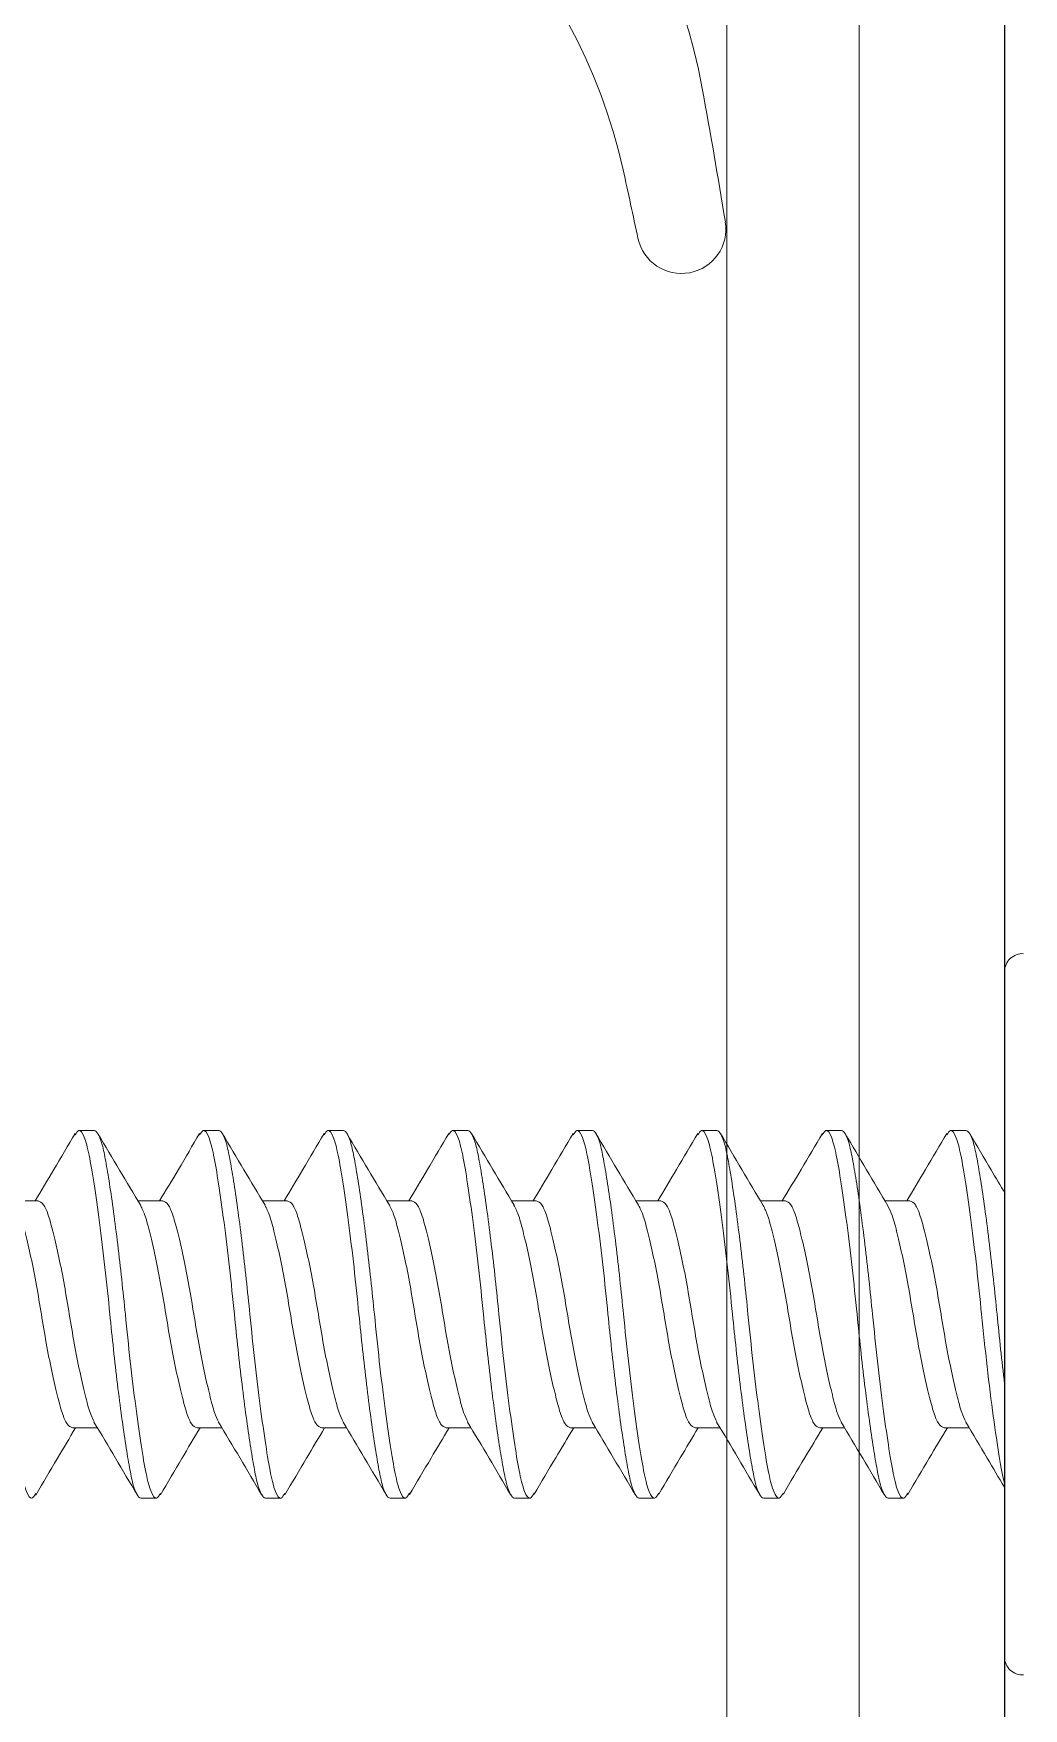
# Model space of a CAD drawing. Header units: inches. Extents: x -154 to 13, y 2 to 55.
# Drawn here: x -118.978 to -118.536, y 31.22 to 31.968 of the extents above; entities that cross this region are included whole.
import ezdxf

# ---------------------------------------------------------------- set-up
doc = ezdxf.new("R2010")
doc.units = ezdxf.units.IN
doc.header["$LTSCALE"] = 2
doc.header["$MEASUREMENT"] = 0
doc.layers.get('0').update_dxf_attribs({"linetype": 'CONTINUOUS'})
doc.layers.add('VELUX_Skylight', color=7, linetype='CONTINUOUS')

msp = doc.modelspace()

# ---------------------------------------------------------------- linework, layer by layer
at = {"color": 7, "lineweight": 0}
msp.add_line((-118.54471, 31.24323), (-118.54471, 31.54923), dxfattribs=at)
for centre, start, end in [((-118.53671, 31.54923), 87, 180), ((-118.53671, 31.24323), 180, 273)]:
    msp.add_arc(centre, 0.008, start, end, dxfattribs=at)
for points, knots in [([(-118.95941, 31.47696), (-118.96257, 31.47159), (-118.96849, 31.46154), (-118.97447, 31.45154), (-118.97726, 31.44688)], [0, 0, 0, 0, 0.533668, 1, 1, 1, 1]), ([(-118.95941, 31.4763), (-118.95887, 31.47717), (-118.95752, 31.47933), (-118.95533, 31.47618), (-118.95316, 31.46807), (-118.95098, 31.45496), (-118.94853, 31.43772), (-118.94608, 31.41758), (-118.94461, 31.40326), (-118.9439, 31.39623)], [0, 0, 0, 0, 0.10167, 0.254048, 0.401114, 0.548179, 0.700557, 0.852935, 1, 1, 1, 1]), ([(-118.95089, 31.47823), (-118.94965, 31.47823), (-118.94841, 31.47595), (-118.94676, 31.46983), (-118.94627, 31.46741), (-118.94522, 31.46164), (-118.94465, 31.45828), (-118.94289, 31.44688), (-118.94161, 31.43751), (-118.93917, 31.41728), (-118.938, 31.40648), (-118.937, 31.39623)], [0, 0, 0, 0, 0.25, 0.25, 0.375, 0.375, 0.5, 0.5, 0.75, 0.75, 1, 1, 1, 1]), ([(-118.90385, 31.47697), (-118.90701, 31.4716), (-118.91293, 31.46154), (-118.91891, 31.45154), (-118.9217, 31.44688)], [0, 0, 0, 0, 0.533693, 1, 1, 1, 1]), ([(-118.90385, 31.47631), (-118.90331, 31.47717), (-118.90196, 31.47933), (-118.89977, 31.47618), (-118.8976, 31.46807), (-118.89542, 31.45496), (-118.89297, 31.43772), (-118.89052, 31.41758), (-118.88905, 31.40326), (-118.88834, 31.39623)], [0, 0, 0, 0, 0.101513, 0.253918, 0.401009, 0.5481, 0.700504, 0.852909, 1, 1, 1, 1]), ([(-118.89533, 31.47823), (-118.89409, 31.47823), (-118.89285, 31.47595), (-118.8912, 31.46983), (-118.89071, 31.46741), (-118.88966, 31.46164), (-118.88909, 31.45828), (-118.88733, 31.44688), (-118.88605, 31.43751), (-118.88361, 31.41728), (-118.88244, 31.40648), (-118.88144, 31.39623)], [0, 0, 0, 0, 0.25, 0.25, 0.375, 0.375, 0.5, 0.5, 0.75, 0.75, 1, 1, 1, 1]), ([(-118.87468, 31.44494), (-118.87784, 31.45021), (-118.88418, 31.46079), (-118.89046, 31.47146), (-118.89361, 31.47682)], [0, 0, 0, 0, 0.4983222, 1, 1, 1, 1]), ([(-118.84828, 31.47697), (-118.85145, 31.4716), (-118.85737, 31.46154), (-118.86335, 31.45154), (-118.86614, 31.44688)], [0, 0, 0, 0, 0.5337215, 1, 1, 1, 1]), ([(-118.84829, 31.47631), (-118.84775, 31.47717), (-118.8464, 31.47933), (-118.84421, 31.47618), (-118.84204, 31.46807), (-118.83986, 31.45496), (-118.83741, 31.43772), (-118.83496, 31.41758), (-118.83349, 31.40326), (-118.83278, 31.39623)], [0, 0, 0, 0, 0.101363, 0.253793, 0.400909, 0.548024, 0.700454, 0.852885, 1, 1, 1, 1]), ([(-118.83977, 31.47823), (-118.83853, 31.47823), (-118.83729, 31.47595), (-118.83564, 31.46983), (-118.83515, 31.46741), (-118.8341, 31.46164), (-118.83353, 31.45828), (-118.83177, 31.44688), (-118.83049, 31.43751), (-118.82805, 31.41728), (-118.82688, 31.40648), (-118.82588, 31.39623)], [0, 0, 0, 0, 0.25, 0.25, 0.375, 0.375, 0.5, 0.5, 0.75, 0.75, 1, 1, 1, 1]), ([(-118.81915, 31.44498), (-118.82232, 31.45027), (-118.82867, 31.46087), (-118.83496, 31.47156), (-118.83812, 31.47692)], [0, 0, 0, 0, 0.498179, 1, 1, 1, 1]), ([(-118.79272, 31.47698), (-118.79588, 31.4716), (-118.80181, 31.46154), (-118.80779, 31.45154), (-118.81058, 31.44688)], [0, 0, 0, 0, 0.533756, 1, 1, 1, 1]), ([(-118.79272, 31.47631), (-118.79219, 31.47717), (-118.79084, 31.47933), (-118.78865, 31.47618), (-118.78648, 31.46807), (-118.7843, 31.45496), (-118.78185, 31.43772), (-118.7794, 31.41758), (-118.77793, 31.40326), (-118.77722, 31.39623)], [0, 0, 0, 0, 0.1012186, 0.2536734, 0.4008123, 0.5479515, 0.7004062, 0.852861, 1, 1, 1, 1]), ([(-118.78421, 31.47823), (-118.78297, 31.47823), (-118.78173, 31.47595), (-118.78008, 31.46983), (-118.77959, 31.46741), (-118.77854, 31.46164), (-118.77797, 31.45828), (-118.77621, 31.44688), (-118.77493, 31.43751), (-118.77249, 31.41728), (-118.77132, 31.40648), (-118.77032, 31.39623)], [0, 0, 0, 0, 0.25, 0.25, 0.375, 0.375, 0.5, 0.5, 0.75, 0.75, 1, 1, 1, 1]), ([(-118.76358, 31.44497), (-118.76676, 31.45027), (-118.77313, 31.46091), (-118.77943, 31.47161), (-118.7826, 31.47699)], [0, 0, 0, 0, 0.4979786, 1, 1, 1, 1]), ([(-118.73716, 31.47698), (-118.74032, 31.47161), (-118.74625, 31.46155), (-118.75223, 31.45154), (-118.75502, 31.44688)], [0, 0, 0, 0, 0.533794, 1, 1, 1, 1]), ([(-118.73716, 31.47632), (-118.73663, 31.47717), (-118.73528, 31.47933), (-118.73309, 31.47618), (-118.73092, 31.46807), (-118.72874, 31.45496), (-118.72629, 31.43772), (-118.72384, 31.41758), (-118.72237, 31.40326), (-118.72166, 31.39623)], [0, 0, 0, 0, 0.101081, 0.253559, 0.400721, 0.547882, 0.70036, 0.852838, 1, 1, 1, 1]), ([(-118.72865, 31.47823), (-118.72741, 31.47823), (-118.72617, 31.47595), (-118.72452, 31.46983), (-118.72403, 31.46741), (-118.72298, 31.46164), (-118.72241, 31.45828), (-118.72065, 31.44688), (-118.71937, 31.43751), (-118.71693, 31.41728), (-118.71576, 31.40648), (-118.71476, 31.39623)], [0, 0, 0, 0, 0.25, 0.25, 0.375, 0.375, 0.5, 0.5, 0.75, 0.75, 1, 1, 1, 1]), ([(-118.70799, 31.44492), (-118.71117, 31.45023), (-118.71757, 31.4609), (-118.72388, 31.47163), (-118.72705, 31.47701)], [0, 0, 0, 0, 0.497758, 1, 1, 1, 1]), ([(-118.6816, 31.47698), (-118.68476, 31.47161), (-118.69068, 31.46155), (-118.69667, 31.45155), (-118.69946, 31.44688)], [0, 0, 0, 0, 0.533833, 1, 1, 1, 1]), ([(-118.6816, 31.47632), (-118.68106, 31.47718), (-118.67972, 31.47933), (-118.67753, 31.47618), (-118.67536, 31.46807), (-118.67318, 31.45496), (-118.67073, 31.43772), (-118.66828, 31.41758), (-118.66681, 31.40326), (-118.6661, 31.39623)], [0, 0, 0, 0, 0.1009494, 0.2534498, 0.4006329, 0.547816, 0.7003164, 0.8528169, 1, 1, 1, 1]), ([(-118.67309, 31.47823), (-118.67185, 31.47823), (-118.67061, 31.47595), (-118.66896, 31.46983), (-118.66847, 31.46741), (-118.66742, 31.46164), (-118.66685, 31.45828), (-118.66509, 31.44688), (-118.66381, 31.43751), (-118.66137, 31.41728), (-118.6602, 31.40648), (-118.6592, 31.39623)], [0, 0, 0, 0, 0.25, 0.25, 0.375, 0.375, 0.5, 0.5, 0.75, 0.75, 1, 1, 1, 1]), ([(-118.65238, 31.44483), (-118.65557, 31.45015), (-118.66198, 31.46086), (-118.66831, 31.4716), (-118.67149, 31.477)], [0, 0, 0, 0, 0.497533, 1, 1, 1, 1]), ([(-118.62603, 31.47699), (-118.6292, 31.47161), (-118.63512, 31.46155), (-118.64111, 31.45155), (-118.6439, 31.44688)], [0, 0, 0, 0, 0.533877, 1, 1, 1, 1]), ([(-118.62604, 31.47632), (-118.6255, 31.47718), (-118.62416, 31.47933), (-118.62197, 31.47618), (-118.6198, 31.46807), (-118.61762, 31.45496), (-118.61517, 31.43772), (-118.61272, 31.41758), (-118.61125, 31.40326), (-118.61054, 31.39623)], [0, 0, 0, 0, 0.100825, 0.253346, 0.40055, 0.547753, 0.700275, 0.852797, 1, 1, 1, 1]), ([(-118.61753, 31.47823), (-118.61629, 31.47823), (-118.61505, 31.47595), (-118.6134, 31.46983), (-118.61291, 31.46741), (-118.61186, 31.46164), (-118.61129, 31.45828), (-118.60953, 31.44688), (-118.60825, 31.43751), (-118.60581, 31.41728), (-118.60464, 31.40648), (-118.60364, 31.39623)], [0, 0, 0, 0, 0.25, 0.25, 0.375, 0.375, 0.5, 0.5, 0.75, 0.75, 1, 1, 1, 1]), ([(-118.59675, 31.44472), (-118.59995, 31.45005), (-118.60638, 31.46078), (-118.61271, 31.47155), (-118.6159, 31.47696)], [0, 0, 0, 0, 0.497331, 1, 1, 1, 1]), ([(-118.57047, 31.47699), (-118.57364, 31.47162), (-118.57956, 31.46155), (-118.58555, 31.45155), (-118.58834, 31.44688)], [0, 0, 0, 0, 0.533924, 1, 1, 1, 1]), ([(-118.57048, 31.47632), (-118.56994, 31.47718), (-118.5686, 31.47933), (-118.56641, 31.47618), (-118.56424, 31.46807), (-118.56206, 31.45496), (-118.55961, 31.43772), (-118.55716, 31.41758), (-118.55569, 31.40326), (-118.55498, 31.39623)], [0, 0, 0, 0, 0.100706, 0.253248, 0.400471, 0.547694, 0.700235, 0.852777, 1, 1, 1, 1]), ([(-118.56197, 31.47823), (-118.56073, 31.47823), (-118.55949, 31.47595), (-118.55784, 31.46983), (-118.55735, 31.46741), (-118.5563, 31.46164), (-118.55573, 31.45828), (-118.55397, 31.44688), (-118.55269, 31.43751), (-118.55025, 31.41728), (-118.54908, 31.40648), (-118.54808, 31.39623)], [0, 0, 0, 0, 0.25, 0.25, 0.375, 0.375, 0.5, 0.5, 0.75, 0.75, 1, 1, 1, 1]), ([(-118.54446, 31.4502), (-118.54655, 31.45368), (-118.55187, 31.46256), (-118.55711, 31.47147), (-118.56029, 31.47689)], [0, 0, 0, 0, 0.3927125, 1, 1, 1, 1]), ([(-118.93015, 31.44479), (-118.93331, 31.45006), (-118.93965, 31.46063), (-118.94594, 31.47131), (-118.94909, 31.47667)], [0, 0, 0, 0, 0.498264, 1, 1, 1, 1]), ([(-118.95092, 31.34824), (-118.95153, 31.34945), (-118.95287, 31.35215), (-118.95491, 31.36002), (-118.95737, 31.37059), (-118.95981, 31.38304), (-118.962, 31.39623), (-118.96418, 31.40943), (-118.96663, 31.42186), (-118.96907, 31.43252), (-118.97126, 31.44054), (-118.97344, 31.44586), (-118.97506, 31.44654), (-118.97589, 31.44688)], [0, 0, 0, 0, 0.0750667, 0.1658591, 0.2600534, 0.3542476, 0.4450401, 0.5358324, 0.6300267, 0.7242209, 0.8150133, 0.9058057, 1, 1, 1, 1]), ([(-118.89536, 31.34824), (-118.89597, 31.34946), (-118.89731, 31.35215), (-118.89935, 31.36002), (-118.90181, 31.37059), (-118.90425, 31.38304), (-118.90644, 31.39623), (-118.90862, 31.40943), (-118.91107, 31.42186), (-118.91351, 31.43252), (-118.9157, 31.44054), (-118.91788, 31.44586), (-118.9195, 31.44654), (-118.92033, 31.44688)], [0, 0, 0, 0, 0.075037, 0.165833, 0.26003, 0.354227, 0.445022, 0.535818, 0.630015, 0.724212, 0.815007, 0.905803, 1, 1, 1, 1]), ([(-118.8398, 31.34824), (-118.84041, 31.34946), (-118.84175, 31.35215), (-118.84379, 31.36002), (-118.84625, 31.37059), (-118.84869, 31.38304), (-118.85088, 31.39623), (-118.85306, 31.40943), (-118.85551, 31.42186), (-118.85795, 31.43252), (-118.86014, 31.44054), (-118.86232, 31.44586), (-118.86394, 31.44654), (-118.86477, 31.44688)], [0, 0, 0, 0, 0.075013, 0.165811, 0.260011, 0.35421, 0.445008, 0.535806, 0.630005, 0.724205, 0.815003, 0.9058, 1, 1, 1, 1]), ([(-118.78425, 31.34824), (-118.78485, 31.34946), (-118.78619, 31.35215), (-118.78823, 31.36002), (-118.79069, 31.37059), (-118.79313, 31.38304), (-118.79532, 31.39623), (-118.7975, 31.40943), (-118.79995, 31.42186), (-118.8024, 31.43252), (-118.80458, 31.44054), (-118.80676, 31.44586), (-118.80838, 31.44654), (-118.80921, 31.44688)], [0, 0, 0, 0, 0.0749944, 0.1657939, 0.2599956, 0.3541972, 0.4449966, 0.5357961, 0.6299978, 0.7241994, 0.8149988, 0.9057984, 1, 1, 1, 1]), ([(-118.72869, 31.34824), (-118.72929, 31.34946), (-118.73063, 31.35215), (-118.73267, 31.36002), (-118.73513, 31.37059), (-118.73757, 31.38304), (-118.73976, 31.39623), (-118.74194, 31.40943), (-118.74439, 31.42186), (-118.74683, 31.43252), (-118.74902, 31.44054), (-118.7512, 31.44586), (-118.75282, 31.44654), (-118.75365, 31.44688)], [0, 0, 0, 0, 0.074981, 0.1657819, 0.2599848, 0.3541878, 0.4449887, 0.5357895, 0.6299924, 0.7241954, 0.8149963, 0.9057971, 1, 1, 1, 1]), ([(-118.67313, 31.34824), (-118.67373, 31.34946), (-118.67507, 31.35215), (-118.67711, 31.36002), (-118.67957, 31.37059), (-118.68201, 31.38304), (-118.6842, 31.39623), (-118.68638, 31.40943), (-118.68883, 31.42186), (-118.69128, 31.43252), (-118.69346, 31.44054), (-118.69564, 31.44586), (-118.69726, 31.44654), (-118.69809, 31.44688)], [0, 0, 0, 0, 0.074973, 0.165775, 0.259978, 0.354182, 0.444984, 0.535785, 0.629989, 0.724193, 0.814995, 0.905796, 1, 1, 1, 1]), ([(-118.61757, 31.34824), (-118.61817, 31.34946), (-118.61951, 31.35215), (-118.62155, 31.36002), (-118.62401, 31.37059), (-118.62645, 31.38304), (-118.62864, 31.39623), (-118.63082, 31.40943), (-118.63327, 31.42186), (-118.63571, 31.43252), (-118.6379, 31.44054), (-118.64008, 31.44586), (-118.6417, 31.44654), (-118.64253, 31.44688)], [0, 0, 0, 0, 0.074971, 0.165773, 0.259976, 0.35418, 0.444982, 0.535784, 0.629988, 0.724192, 0.814994, 0.905796, 1, 1, 1, 1]), ([(-118.56201, 31.34824), (-118.56261, 31.34946), (-118.56395, 31.35215), (-118.56599, 31.36002), (-118.56845, 31.37059), (-118.57089, 31.38304), (-118.57308, 31.39623), (-118.57526, 31.40943), (-118.57771, 31.42186), (-118.58016, 31.43252), (-118.58234, 31.44054), (-118.58452, 31.44586), (-118.58614, 31.44654), (-118.58697, 31.44688)], [0, 0, 0, 0, 0.0749735, 0.165775, 0.2599787, 0.3541825, 0.4449841, 0.5357856, 0.6299893, 0.7241931, 0.8149946, 0.9057961, 1, 1, 1, 1]), ([(-118.98567, 31.44455), (-118.98501, 31.44324), (-118.98363, 31.44047), (-118.98154, 31.43245), (-118.97909, 31.42187), (-118.97664, 31.40943), (-118.97446, 31.39623), (-118.97228, 31.38303), (-118.96983, 31.37061), (-118.96738, 31.35995), (-118.9652, 31.35192), (-118.96302, 31.34661), (-118.96139, 31.34593), (-118.96057, 31.34558)], [0, 0, 0, 0, 0.080348, 0.170622, 0.264279, 0.357935, 0.448209, 0.538483, 0.632139, 0.725796, 0.81607, 0.906344, 1, 1, 1, 1]), ([(-118.93019, 31.44474), (-118.92951, 31.44338), (-118.9281, 31.44056), (-118.92598, 31.43246), (-118.92353, 31.42187), (-118.92108, 31.40943), (-118.9189, 31.39623), (-118.91672, 31.38303), (-118.91427, 31.37061), (-118.91182, 31.35995), (-118.90964, 31.35192), (-118.90746, 31.34661), (-118.90583, 31.34593), (-118.90501, 31.34558)], [0, 0, 0, 0, 0.083621, 0.173574, 0.266897, 0.36022, 0.450173, 0.540125, 0.633448, 0.726771, 0.816724, 0.906677, 1, 1, 1, 1]), ([(-118.87473, 31.44496), (-118.87401, 31.44354), (-118.87257, 31.44066), (-118.87042, 31.43246), (-118.86797, 31.42187), (-118.86552, 31.40943), (-118.86334, 31.39623), (-118.86116, 31.38303), (-118.85871, 31.37061), (-118.85626, 31.35995), (-118.85408, 31.35192), (-118.8519, 31.34661), (-118.85027, 31.34593), (-118.84945, 31.34558)], [0, 0, 0, 0, 0.0871169, 0.1767264, 0.2696935, 0.3626605, 0.4522702, 0.5418797, 0.6348467, 0.7278139, 0.8174235, 0.907033, 1, 1, 1, 1]), ([(-118.81919, 31.44501), (-118.81847, 31.44358), (-118.81701, 31.44069), (-118.81486, 31.43246), (-118.81241, 31.42187), (-118.80996, 31.40943), (-118.80778, 31.39623), (-118.80559, 31.38303), (-118.80315, 31.37061), (-118.8007, 31.35995), (-118.79852, 31.35192), (-118.79633, 31.34661), (-118.79471, 31.34593), (-118.79389, 31.34558)], [0, 0, 0, 0, 0.0880323, 0.1775522, 0.2704259, 0.3632997, 0.4528194, 0.5423392, 0.635213, 0.7280868, 0.8176064, 0.9071262, 1, 1, 1, 1]), ([(-118.76363, 31.445), (-118.76291, 31.44357), (-118.76145, 31.44069), (-118.7593, 31.43246), (-118.75685, 31.42187), (-118.7544, 31.40943), (-118.75222, 31.39623), (-118.75004, 31.38303), (-118.74759, 31.37061), (-118.74514, 31.35995), (-118.74296, 31.35192), (-118.74078, 31.34661), (-118.73915, 31.34593), (-118.73833, 31.34558)], [0, 0, 0, 0, 0.087882, 0.177416, 0.270305, 0.363195, 0.452729, 0.542263, 0.635153, 0.728042, 0.817576, 0.907111, 1, 1, 1, 1]), ([(-118.70804, 31.44494), (-118.70733, 31.44353), (-118.70588, 31.44065), (-118.70374, 31.43246), (-118.70129, 31.42187), (-118.69884, 31.40943), (-118.69666, 31.39623), (-118.69447, 31.38303), (-118.69203, 31.37061), (-118.68958, 31.35995), (-118.6874, 31.35192), (-118.68522, 31.34661), (-118.68359, 31.34593), (-118.68277, 31.34558)], [0, 0, 0, 0, 0.086807, 0.176447, 0.269445, 0.362444, 0.452084, 0.541724, 0.634723, 0.727721, 0.817361, 0.907001, 1, 1, 1, 1]), ([(-118.65243, 31.44482), (-118.65173, 31.44344), (-118.65031, 31.4406), (-118.64818, 31.43246), (-118.64573, 31.42187), (-118.64328, 31.40943), (-118.6411, 31.39623), (-118.63892, 31.38303), (-118.63647, 31.37061), (-118.63402, 31.35995), (-118.63184, 31.35192), (-118.62966, 31.34661), (-118.62803, 31.34593), (-118.62721, 31.34558)], [0, 0, 0, 0, 0.084884, 0.174713, 0.267907, 0.361102, 0.45093, 0.540759, 0.633954, 0.727148, 0.816977, 0.906805, 1, 1, 1, 1]), ([(-118.5968, 31.44467), (-118.59613, 31.44333), (-118.59472, 31.44053), (-118.59262, 31.43246), (-118.59017, 31.42187), (-118.58772, 31.40943), (-118.58554, 31.39623), (-118.58336, 31.38303), (-118.58091, 31.37061), (-118.57846, 31.35995), (-118.57628, 31.35192), (-118.5741, 31.34661), (-118.57247, 31.34593), (-118.57165, 31.34558)], [0, 0, 0, 0, 0.082401, 0.172474, 0.265921, 0.359368, 0.449441, 0.539513, 0.632961, 0.726408, 0.81648, 0.906553, 1, 1, 1, 1]), ([(-118.99256, 31.39623), (-118.99184, 31.3892), (-118.99038, 31.37488), (-118.98793, 31.35474), (-118.98548, 31.33751), (-118.98329, 31.3244), (-118.98112, 31.31628), (-118.97892, 31.31313), (-118.97755, 31.31532), (-118.977, 31.31621)], [0, 0, 0, 0, 0.146696, 0.2986917, 0.4506875, 0.5973835, 0.7440794, 0.8960752, 1, 1, 1, 1]), ([(-118.9439, 31.39623), (-118.94289, 31.38598), (-118.94173, 31.37519), (-118.93928, 31.35495), (-118.938, 31.34558), (-118.93624, 31.33419), (-118.93568, 31.33082), (-118.93462, 31.32506), (-118.93413, 31.32264), (-118.93248, 31.31652), (-118.93125, 31.31423), (-118.93001, 31.31423)], [0, 0, 0, 0, 0.25, 0.25, 0.5, 0.5, 0.625, 0.625, 0.75, 0.75, 1, 1, 1, 1]), ([(-118.937, 31.39623), (-118.93628, 31.3892), (-118.93482, 31.37488), (-118.93237, 31.35474), (-118.92992, 31.33751), (-118.92774, 31.3244), (-118.92556, 31.31627), (-118.92333, 31.31312), (-118.92195, 31.31536), (-118.92137, 31.31629)], [0, 0, 0, 0, 0.146072, 0.297422, 0.448771, 0.594843, 0.740915, 0.892265, 1, 1, 1, 1]), ([(-118.88834, 31.39623), (-118.88733, 31.38598), (-118.88617, 31.37519), (-118.88372, 31.35495), (-118.88244, 31.34558), (-118.88068, 31.33419), (-118.88012, 31.33082), (-118.87906, 31.32506), (-118.87857, 31.32264), (-118.87692, 31.31652), (-118.87569, 31.31423), (-118.87445, 31.31423)], [0, 0, 0, 0, 0.25, 0.25, 0.5, 0.5, 0.625, 0.625, 0.75, 0.75, 1, 1, 1, 1]), ([(-118.88144, 31.39623), (-118.88072, 31.3892), (-118.87926, 31.37488), (-118.87681, 31.35474), (-118.87436, 31.33751), (-118.87218, 31.3244), (-118.87, 31.31627), (-118.86776, 31.31312), (-118.86637, 31.31538), (-118.86578, 31.31632)], [0, 0, 0, 0, 0.145822, 0.296912, 0.448002, 0.593824, 0.739647, 0.890737, 1, 1, 1, 1]), ([(-118.83278, 31.39623), (-118.83177, 31.38598), (-118.83061, 31.37519), (-118.82816, 31.35495), (-118.82688, 31.34558), (-118.82512, 31.33419), (-118.82456, 31.33082), (-118.8235, 31.32506), (-118.82301, 31.32264), (-118.82136, 31.31652), (-118.82013, 31.31423), (-118.81889, 31.31423)], [0, 0, 0, 0, 0.25, 0.25, 0.5, 0.5, 0.625, 0.625, 0.75, 0.75, 1, 1, 1, 1]), ([(-118.82588, 31.39623), (-118.82516, 31.3892), (-118.8237, 31.37488), (-118.82125, 31.35474), (-118.8188, 31.33751), (-118.81662, 31.3244), (-118.81444, 31.31627), (-118.8122, 31.31311), (-118.8108, 31.31538), (-118.81021, 31.31634)], [0, 0, 0, 0, 0.145731, 0.296727, 0.447722, 0.593453, 0.739184, 0.89018, 1, 1, 1, 1]), ([(-118.77722, 31.39623), (-118.77621, 31.38598), (-118.77505, 31.37519), (-118.7726, 31.35495), (-118.77132, 31.34558), (-118.76956, 31.33419), (-118.769, 31.33082), (-118.76794, 31.32506), (-118.76745, 31.32264), (-118.7658, 31.31652), (-118.76457, 31.31423), (-118.76333, 31.31423)], [0, 0, 0, 0, 0.25, 0.25, 0.5, 0.5, 0.625, 0.625, 0.75, 0.75, 1, 1, 1, 1]), ([(-118.77032, 31.39623), (-118.7696, 31.3892), (-118.76814, 31.37488), (-118.76569, 31.35474), (-118.76324, 31.33751), (-118.76106, 31.3244), (-118.75888, 31.31626), (-118.75661, 31.3131), (-118.75518, 31.31544), (-118.75455, 31.31645)], [0, 0, 0, 0, 0.144842, 0.294917, 0.444992, 0.589834, 0.734676, 0.884751, 1, 1, 1, 1]), ([(-118.72166, 31.39623), (-118.72065, 31.38598), (-118.71949, 31.37519), (-118.71704, 31.35495), (-118.71576, 31.34558), (-118.714, 31.33419), (-118.71344, 31.33082), (-118.71238, 31.32506), (-118.71189, 31.32264), (-118.71024, 31.31652), (-118.70901, 31.31423), (-118.70777, 31.31423)], [0, 0, 0, 0, 0.25, 0.25, 0.5, 0.5, 0.625, 0.625, 0.75, 0.75, 1, 1, 1, 1]), ([(-118.71476, 31.39623), (-118.71404, 31.3892), (-118.71258, 31.37488), (-118.71013, 31.35474), (-118.70768, 31.33751), (-118.7055, 31.3244), (-118.70332, 31.31626), (-118.70104, 31.3131), (-118.6996, 31.31545), (-118.69898, 31.31647)], [0, 0, 0, 0, 0.1446971, 0.2946219, 0.4445467, 0.5892439, 0.733941, 0.8838658, 1, 1, 1, 1]), ([(-118.6661, 31.39623), (-118.66509, 31.38598), (-118.66393, 31.37519), (-118.66148, 31.35495), (-118.6602, 31.34558), (-118.65844, 31.33419), (-118.65788, 31.33082), (-118.65682, 31.32506), (-118.65633, 31.32264), (-118.65468, 31.31652), (-118.65345, 31.31423), (-118.65221, 31.31423)], [0, 0, 0, 0, 0.25, 0.25, 0.5, 0.5, 0.625, 0.625, 0.75, 0.75, 1, 1, 1, 1]), ([(-118.6592, 31.39623), (-118.65848, 31.3892), (-118.65702, 31.37488), (-118.65457, 31.35474), (-118.65212, 31.33751), (-118.64993, 31.3244), (-118.64776, 31.31626), (-118.64548, 31.3131), (-118.64405, 31.31544), (-118.64343, 31.31646)], [0, 0, 0, 0, 0.144766, 0.294763, 0.44476, 0.589526, 0.734293, 0.884289, 1, 1, 1, 1]), ([(-118.61054, 31.39623), (-118.60953, 31.38598), (-118.60837, 31.37519), (-118.60592, 31.35495), (-118.60464, 31.34558), (-118.60288, 31.33419), (-118.60232, 31.33082), (-118.60126, 31.32506), (-118.60077, 31.32264), (-118.59912, 31.31652), (-118.59789, 31.31423), (-118.59665, 31.31423)], [0, 0, 0, 0, 0.25, 0.25, 0.5, 0.5, 0.625, 0.625, 0.75, 0.75, 1, 1, 1, 1]), ([(-118.60364, 31.39623), (-118.60292, 31.3892), (-118.60146, 31.37488), (-118.59901, 31.35474), (-118.59656, 31.33751), (-118.59438, 31.3244), (-118.5922, 31.31626), (-118.58993, 31.3131), (-118.58851, 31.31542), (-118.5879, 31.31642)], [0, 0, 0, 0, 0.14507, 0.29538, 0.445691, 0.590761, 0.73583, 0.886141, 1, 1, 1, 1]), ([(-118.55498, 31.39623), (-118.55423, 31.38858), (-118.55339, 31.38063), (-118.55161, 31.36511), (-118.55067, 31.35757), (-118.54883, 31.34393), (-118.54792, 31.33785), (-118.54624, 31.32778), (-118.54552, 31.32384), (-118.54471, 31.32076)], [0, 0, 0, 0, 0.25, 0.25, 0.5, 0.5, 0.75, 0.75, 1, 1, 1, 1]), ([(-118.977, 31.31556), (-118.97382, 31.32098), (-118.96792, 31.33101), (-118.96193, 31.34099), (-118.95918, 31.34558)], [0, 0, 0, 0, 0.539997, 1, 1, 1, 1]), ([(-118.951, 31.34811), (-118.94779, 31.34277), (-118.94133, 31.332), (-118.93497, 31.32118), (-118.93177, 31.31574)], [0, 0, 0, 0, 0.4969418, 1, 1, 1, 1]), ([(-118.92137, 31.31568), (-118.9182, 31.32108), (-118.91232, 31.33108), (-118.90636, 31.34102), (-118.90362, 31.34558)], [0, 0, 0, 0, 0.540164, 1, 1, 1, 1]), ([(-118.89544, 31.34812), (-118.89223, 31.34277), (-118.88577, 31.332), (-118.87941, 31.32118), (-118.87621, 31.31574)], [0, 0, 0, 0, 0.4969377, 1, 1, 1, 1]), ([(-118.86579, 31.31573), (-118.86259, 31.32116), (-118.85673, 31.33114), (-118.85078, 31.34106), (-118.84807, 31.34558)], [0, 0, 0, 0, 0.544845, 1, 1, 1, 1]), ([(-118.83988, 31.34812), (-118.83667, 31.34277), (-118.83021, 31.332), (-118.82385, 31.32119), (-118.82065, 31.31574)], [0, 0, 0, 0, 0.496934, 1, 1, 1, 1]), ([(-118.81022, 31.31574), (-118.80702, 31.32118), (-118.80116, 31.33115), (-118.79521, 31.34108), (-118.79251, 31.34558)], [0, 0, 0, 0, 0.545717, 1, 1, 1, 1]), ([(-118.78432, 31.34812), (-118.78111, 31.34277), (-118.77465, 31.332), (-118.76829, 31.32119), (-118.76509, 31.31574)], [0, 0, 0, 0, 0.4969307, 1, 1, 1, 1]), ([(-118.75456, 31.31592), (-118.75138, 31.32134), (-118.74555, 31.33127), (-118.73964, 31.34111), (-118.73695, 31.34558)], [0, 0, 0, 0, 0.545425, 1, 1, 1, 1]), ([(-118.72876, 31.34812), (-118.72555, 31.34277), (-118.71909, 31.332), (-118.71273, 31.32118), (-118.70953, 31.31574)], [0, 0, 0, 0, 0.496928, 1, 1, 1, 1]), ([(-118.69898, 31.31595), (-118.69581, 31.32135), (-118.68998, 31.33128), (-118.68408, 31.3411), (-118.68139, 31.34558)], [0, 0, 0, 0, 0.5443021, 1, 1, 1, 1]), ([(-118.6732, 31.34812), (-118.66999, 31.34277), (-118.66353, 31.332), (-118.65717, 31.32118), (-118.65397, 31.31574)], [0, 0, 0, 0, 0.496926, 1, 1, 1, 1]), ([(-118.64343, 31.31594), (-118.64026, 31.32132), (-118.63443, 31.33125), (-118.62853, 31.34108), (-118.62582, 31.34558)], [0, 0, 0, 0, 0.542237, 1, 1, 1, 1]), ([(-118.61764, 31.34812), (-118.61443, 31.34277), (-118.60797, 31.332), (-118.60161, 31.32118), (-118.59841, 31.31574)], [0, 0, 0, 0, 0.496923, 1, 1, 1, 1]), ([(-118.5879, 31.31588), (-118.58474, 31.32125), (-118.57889, 31.3312), (-118.57298, 31.34105), (-118.57026, 31.34558)], [0, 0, 0, 0, 0.5394955, 1, 1, 1, 1]), ([(-118.56208, 31.34812), (-118.55887, 31.34277), (-118.55306, 31.33309), (-118.54734, 31.32337), (-118.54479, 31.31902)], [0, 0, 0, 0, 0.5529029, 1, 1, 1, 1])]:
    msp.add_open_spline(points, degree=3, knots=knots, dxfattribs=at)
for points, degree in [([(-118.95089, 31.47823), (-118.95779, 31.47823)], 1), ([(-118.89533, 31.47823), (-118.90223, 31.47823)], 1), ([(-118.83977, 31.47823), (-118.84667, 31.47823)], 1), ([(-118.78421, 31.47823), (-118.79111, 31.47823)], 1), ([(-118.72865, 31.47823), (-118.73555, 31.47823)], 1), ([(-118.67309, 31.47823), (-118.67999, 31.47823)], 1), ([(-118.61753, 31.47823), (-118.62443, 31.47823)], 1), ([(-118.56197, 31.47823), (-118.56887, 31.47823)], 1), ([(-118.97589, 31.44688), (-118.98696, 31.44688)], 1), ([(-118.92033, 31.44688), (-118.9314, 31.44688)], 1), ([(-118.86477, 31.44688), (-118.87585, 31.44688)], 1), ([(-118.80921, 31.44688), (-118.82029, 31.44688)], 1), ([(-118.75365, 31.44688), (-118.76473, 31.44688)], 1), ([(-118.69809, 31.44688), (-118.70917, 31.44688)], 1), ([(-118.64253, 31.44688), (-118.6536, 31.44688)], 1), ([(-118.58697, 31.44688), (-118.59804, 31.44688)], 1), ([(-118.54808, 31.39623), (-118.54708, 31.38605), (-118.54592, 31.37533), (-118.54471, 31.36528)], 3), ([(-118.96057, 31.34558), (-118.94948, 31.34558)], 1), ([(-118.90501, 31.34558), (-118.89392, 31.34558)], 1), ([(-118.84945, 31.34558), (-118.83836, 31.34558)], 1), ([(-118.79389, 31.34558), (-118.7828, 31.34558)], 1), ([(-118.73833, 31.34558), (-118.72724, 31.34558)], 1), ([(-118.68277, 31.34558), (-118.67168, 31.34558)], 1), ([(-118.62721, 31.34558), (-118.61612, 31.34558)], 1), ([(-118.57165, 31.34558), (-118.56056, 31.34558)], 1), ([(-118.93001, 31.31423), (-118.92311, 31.31423)], 1), ([(-118.87445, 31.31423), (-118.86755, 31.31423)], 1), ([(-118.81889, 31.31423), (-118.81199, 31.31423)], 1), ([(-118.76333, 31.31423), (-118.75643, 31.31423)], 1), ([(-118.70777, 31.31423), (-118.70087, 31.31423)], 1), ([(-118.65221, 31.31423), (-118.64531, 31.31423)], 1), ([(-118.59665, 31.31423), (-118.58975, 31.31423)], 1)]:
    msp.add_open_spline(points, degree=degree, dxfattribs=at)
at = {"layer": 'VELUX_Skylight'}
msp.add_line((-118.54471, 32.84078), (-118.54471, 30.72717), dxfattribs=at)
at = {"layer": 'VELUX_Skylight', "color": 7, "linetype": 'Continuous', "lineweight": 15}
for p, q in [((-118.66866, 30.7277), (-118.66866, 32.18744)), ((-118.6096, 32.18744), (-118.6096, 30.7277))]:
    msp.add_line(p, q, dxfattribs=at)
for centre, radius, start, end in [((-118.92554, 31.89869), 0.25, 10.31004, 73.52624), ((-118.95899, 31.85302), 0.25, 12.48783, 75.95653), ((-121.93327, 31.35155), 3.30709, 9.26266, 10.31004), ((-122.44964, 31.07994), 3.82523, 12.01975, 12.48783), ((-118.68888, 31.88067), 0.01983, 192.01975, 9.26266)]:
    msp.add_arc(centre, radius, start, end, dxfattribs=at)

doc.saveas('drawing.dxf')
